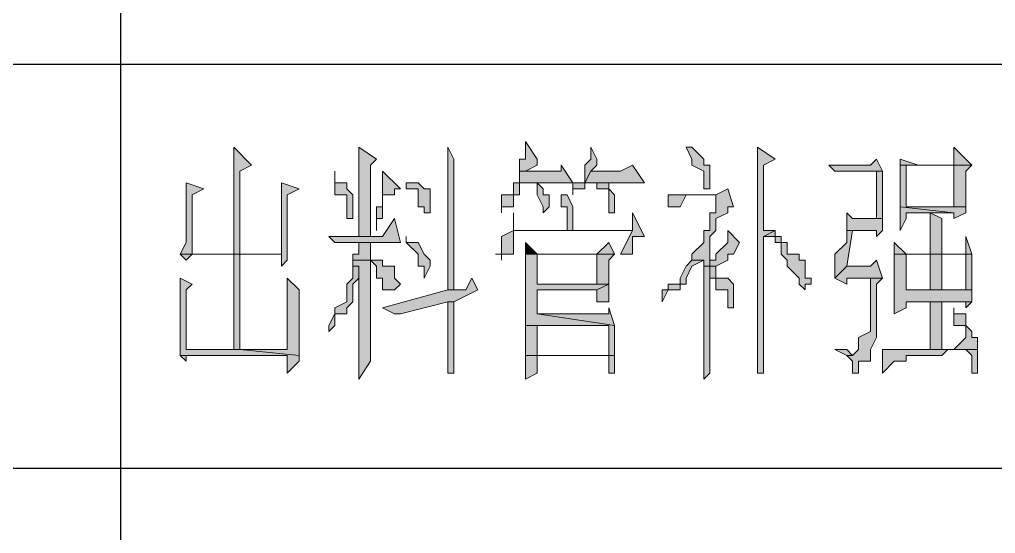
# Model space of a CAD drawing. Header units: millimetres. Extents: x 20 to 821, y 1 to 1134.
# Drawn here: x 616.5 to 646.02, y 332.25 to 347.81 of the extents above; entities that cross this region are included whole.
import ezdxf

# ---------------------------------------------------------------- set-up
doc = ezdxf.new("R2010")
doc.units = ezdxf.units.MM
doc.layers.add('1', color=7, linetype='Continuous')

msp = doc.modelspace()

# ---------------------------------------------------------------- hatches: boundary and pattern name
h = msp.add_hatch(color=0)
h.dxf.hatch_style = 2
h.paths.add_polyline_path([(622.98, 343.941732), (622.98, 340.701732), (621.72, 340.701732), (623.16, 340.701732), (623.16, 343.221732), (623.52, 343.401732)])
h = msp.add_hatch(color=0)
h.dxf.hatch_style = 2
h.paths.add_polyline_path([(626.76, 343.941732), (626.76, 341.241732), (627.12, 341.241732), (627.12, 343.401732), (627.3, 343.581732)])
h = msp.add_hatch(color=0)
h.dxf.hatch_style = 2
h.paths.add_polyline_path([(629.46, 343.941732), (629.46, 339.801732), (629.46, 339.621732), (629.64, 339.621732), (629.64, 343.581732)])
h = msp.add_hatch(color=0)
h.dxf.hatch_style = 2
h.paths.add_polyline_path([(631.8, 344.121732), (631.8, 343.581732), (631.62, 343.581732), (631.62, 343.221732), (631.8, 343.221732), (632.16, 343.401732), (632.16, 343.581732)])
h = msp.add_hatch(color=0)
h.dxf.hatch_style = 2
h.paths.add_polyline_path([(633.78, 343.941732), (633.78, 343.581732), (633.6, 343.401732), (633.6, 342.861732), (633.78, 343.221732), (633.96, 343.401732), (633.96, 343.581732)])
h = msp.add_hatch(color=0)
h.dxf.hatch_style = 2
h.paths.add_polyline_path([(636.84, 343.941732), (636.66, 343.941732), (636.84, 343.581732), (636.84, 343.401732), (637.2, 343.221732), (637.2, 342.681732), (637.38, 342.681732), (637.38, 343.401732), (637.2, 343.401732), (637.2, 343.581732)])
h = msp.add_hatch(color=0)
h.dxf.hatch_style = 2
h.paths.add_polyline_path([(638.82, 343.941732), (638.82, 339.621732), (638.82, 339.261732), (638.82, 337.101732), (639, 337.101732), (639, 341.241732), (639.36, 341.421732), (639, 341.421732), (639, 343.401732), (639.36, 343.581732)])
h = msp.add_hatch(color=0)
h.dxf.hatch_style = 2
h.paths.add_polyline_path([(644.76, 343.941732), (644.76, 343.401732), (643.68, 343.401732), (643.14, 343.401732), (643.14, 343.221732), (643.14, 342.141732), (644.76, 341.961732), (644.76, 341.781732), (645.12, 341.961732), (645.12, 342.141732), (643.32, 342.141732), (643.32, 343.401732), (644.76, 343.401732), (645.3, 343.401732)])
h = msp.add_hatch(color=0)
h.dxf.hatch_style = 2
h.paths.add_polyline_path([(632.88, 343.401732), (632.88, 343.221732), (631.8, 343.221732), (631.62, 343.221732), (631.62, 342.861732), (631.44, 342.861732), (631.44, 342.681732), (631.44, 342.501732), (631.08, 342.501732), (631.08, 341.961732), (631.08, 342.141732), (631.44, 342.141732), (631.44, 342.501732), (631.62, 342.501732), (631.62, 342.681732), (631.62, 342.861732), (631.8, 342.861732), (633.24, 342.861732)])
h = msp.add_hatch(color=0)
h.dxf.hatch_style = 2
h.paths.add_polyline_path([(635.04, 343.401732), (634.68, 343.221732), (633.78, 343.221732), (633.6, 342.861732), (633.24, 342.861732), (633.24, 342.681732), (633.24, 342.501732), (633.24, 342.681732), (633.6, 342.681732), (633.6, 342.861732), (635.4, 342.861732)])
h = msp.add_hatch(color=0)
h.dxf.hatch_style = 2
h.paths.add_polyline_path([(642.42, 343.581732), (642.24, 343.401732), (640.98, 343.401732), (641.16, 343.221732), (642.6, 343.221732)])
h = msp.add_hatch(color=0)
h.dxf.hatch_style = 2
h.paths.add_polyline_path([(643.14, 343.581732), (643.14, 343.401732), (643.68, 343.401732)])
h = msp.add_hatch(color=0)
h.dxf.hatch_style = 2
h.paths.add_polyline_path([(645.3, 343.401732), (644.76, 343.401732), (644.76, 342.141732), (643.32, 342.141732), (645.12, 342.141732), (645.12, 343.221732)])
h = msp.add_hatch(color=0)
h.dxf.hatch_style = 2
h.paths.add_polyline_path([(626.04, 343.221732), (626.04, 342.501732), (626.4, 342.501732), (626.4, 341.781732), (626.58, 341.781732), (626.58, 342.501732), (626.4, 342.681732), (626.4, 342.861732), (626.04, 342.861732)])
h = msp.add_hatch(color=0)
h.dxf.hatch_style = 2
h.paths.add_polyline_path([(627.48, 343.221732), (627.48, 342.141732), (627.3, 342.141732), (627.3, 341.421732), (627.3, 341.781732), (627.48, 341.781732), (627.48, 341.961732), (627.48, 342.501732), (627.84, 342.501732), (627.84, 342.681732), (628.02, 342.681732)])
h = msp.add_hatch(color=0)
h.dxf.hatch_style = 2
h.paths.add_polyline_path([(642.6, 343.221732), (642.42, 343.221732), (642.42, 341.781732), (641.7, 341.781732), (642.6, 341.781732)])
h = msp.add_hatch(color=0)
h.dxf.hatch_style = 2
h.paths.add_polyline_path([(621.54, 342.861732), (621.54, 341.061732), (621.36, 340.701732), (623.16, 340.701732), (621.72, 340.701732), (621.72, 342.501732), (622.08, 342.681732)])
h = msp.add_hatch(color=0)
h.dxf.hatch_style = 2
h.paths.add_polyline_path([(624.42, 342.861732), (624.42, 340.701732), (623.16, 340.701732), (621.36, 340.701732), (622.98, 340.701732), (624.42, 340.701732), (624.42, 340.341732), (624.6, 340.521732), (624.6, 342.501732), (624.96, 342.681732)])
h = msp.add_hatch(color=0)
h.dxf.hatch_style = 2
h.paths.add_polyline_path([(628.2, 342.861732), (628.2, 342.681732), (628.56, 342.681732), (628.56, 342.141732), (628.74, 342.141732), (628.74, 341.961732), (628.92, 341.961732), (628.92, 342.681732), (628.74, 342.681732), (628.56, 342.861732)])
h = msp.add_hatch(color=0)
h.dxf.hatch_style = 2
h.paths.add_polyline_path([(632.16, 342.861732), (632.16, 342.501732), (632.34, 342.141732), (632.34, 341.961732), (632.52, 342.141732), (632.52, 342.501732), (632.34, 342.501732), (632.34, 342.681732)])
h = msp.add_hatch(color=0)
h.dxf.hatch_style = 2
h.paths.add_polyline_path([(633.96, 342.861732), (633.96, 342.681732), (634.32, 342.681732), (634.32, 341.961732), (634.5, 341.961732), (634.5, 342.501732), (634.32, 342.681732), (634.32, 342.861732)])
h = msp.add_hatch(color=0)
h.dxf.hatch_style = 2
h.paths.add_polyline_path([(632.88, 342.501732), (632.88, 342.141732), (633.06, 342.141732), (633.06, 341.421732), (633.24, 341.421732), (633.24, 342.141732), (633.06, 342.501732)])
h = msp.add_hatch(color=0)
h.dxf.hatch_style = 2
h.paths.add_polyline_path([(637.92, 342.681732), (637.56, 342.501732), (636.12, 342.501732), (637.56, 342.501732), (637.56, 341.961732), (637.38, 341.961732), (637.38, 341.421732), (637.2, 341.421732), (637.2, 341.061732), (636.84, 340.701732), (636.84, 340.521732), (637.2, 340.521732), (637.2, 340.341732), (637.38, 340.341732), (637.38, 341.241732), (637.56, 341.421732), (637.56, 341.781732), (637.92, 341.961732), (637.92, 342.141732), (638.1, 342.141732)])
h = msp.add_hatch(color=0)
h.dxf.hatch_style = 2
h.paths.add_polyline_path([(636.12, 342.501732), (636.12, 342.141732), (636.48, 342.141732), (636.66, 342.501732), (637.56, 342.501732)])
h = msp.add_hatch(color=0)
h.dxf.hatch_style = 2
h.paths.add_polyline_path([(643.14, 342.141732), (643.14, 341.421732), (643.32, 341.781732), (643.32, 341.961732), (644.04, 341.961732), (644.76, 341.961732)])
h = msp.add_hatch(color=0)
h.dxf.hatch_style = 2
h.paths.add_polyline_path([(631.44, 341.961732), (631.44, 341.421732)])
h = msp.add_hatch(color=0)
h.dxf.hatch_style = 2
h.paths.add_polyline_path([(635.04, 341.961732), (635.04, 341.421732), (633.24, 341.421732), (631.44, 341.421732), (635.04, 341.421732), (634.68, 340.701732), (635.04, 340.701732), (635.04, 341.061732), (635.04, 341.241732), (635.22, 341.241732), (635.4, 341.241732)])
h = msp.add_hatch(color=0)
h.dxf.hatch_style = 2
h.paths.add_polyline_path([(641.52, 341.961732), (641.52, 341.421732), (642.42, 341.421732), (642.42, 341.241732), (642.6, 341.421732), (642.6, 341.781732), (641.7, 341.781732)])
h = msp.add_hatch(color=0)
h.dxf.hatch_style = 2
h.paths.add_polyline_path([(644.04, 341.961732), (644.04, 340.701732), (644.4, 340.701732), (644.4, 341.781732)])
h = msp.add_hatch(color=0)
h.dxf.hatch_style = 2
h.paths.add_polyline_path([(627.84, 341.781732), (627.48, 341.241732), (625.86, 341.241732), (626.04, 341.061732), (628.02, 341.061732)])
h = msp.add_hatch(color=0)
h.dxf.hatch_style = 2
h.paths.add_polyline_path([(631.44, 341.421732), (631.08, 341.241732), (631.08, 340.701732), (630.9, 340.701732), (631.08, 340.701732), (631.08, 340.521732), (631.08, 340.701732), (631.44, 340.701732), (631.44, 341.421732), (635.04, 341.421732)])
h = msp.add_hatch(color=0)
h.dxf.hatch_style = 2
h.paths.add_polyline_path([(637.92, 341.421732), (637.92, 341.061732), (637.56, 340.701732), (637.56, 340.521732), (637.38, 340.521732), (637.38, 340.341732), (637.2, 340.341732), (637.2, 337.461732), (637.2, 336.921732), (637.38, 337.101732), (637.38, 340.341732), (637.56, 340.341732), (637.92, 340.521732), (637.92, 340.701732), (638.1, 340.701732), (638.28, 341.061732)])
h = msp.add_hatch(color=0)
h.dxf.hatch_style = 2
h.paths.add_polyline_path([(639.36, 341.421732), (639, 341.241732), (639.36, 341.241732), (639.36, 341.061732), (639.54, 341.061732), (639.54, 340.701732), (639.72, 340.521732), (639.72, 340.341732), (640.08, 339.981732), (640.08, 339.801732), (640.26, 339.621732), (640.26, 339.801732), (640.44, 339.801732), (640.44, 339.981732), (640.26, 339.981732), (640.26, 340.521732), (640.08, 340.521732), (640.08, 340.701732), (639.72, 340.701732), (639.72, 341.061732), (639.54, 341.061732), (639.54, 341.241732), (639.36, 341.241732)])
h = msp.add_hatch(color=0)
h.dxf.hatch_style = 2
h.paths.add_polyline_path([(641.52, 341.421732), (641.52, 341.061732), (641.16, 340.701732), (641.16, 339.981732), (641.52, 340.341732), (641.7, 341.421732), (642.42, 341.421732)])
h = msp.add_hatch(color=0)
h.dxf.hatch_style = 2
h.paths.add_polyline_path([(627.12, 341.061732), (626.76, 341.061732), (626.76, 340.701732), (626.58, 340.701732), (626.58, 340.521732), (627.12, 340.521732), (627.3, 340.341732), (627.3, 339.981732), (627.48, 339.981732), (627.48, 339.621732), (627.84, 339.621732), (628.02, 339.801732), (627.84, 339.981732), (627.84, 340.341732), (627.48, 340.341732), (627.48, 340.521732), (627.12, 340.521732)])
h = msp.add_hatch(color=0)
h.dxf.hatch_style = 2
h.paths.add_polyline_path([(628.2, 341.241732), (628.2, 341.061732), (628.56, 340.701732), (628.56, 340.341732), (628.74, 340.341732), (628.74, 339.981732), (628.92, 340.341732), (628.92, 340.521732), (628.74, 340.701732), (628.56, 341.061732), (628.2, 341.061732)])
h = msp.add_hatch(color=0)
h.dxf.hatch_style = 2
h.paths.add_polyline_path([(631.8, 341.061732), (631.8, 340.701732), (632.16, 340.701732)])
h = msp.add_hatch(color=0)
h.dxf.hatch_style = 2
h.paths.add_polyline_path([(634.32, 341.061732), (633.96, 340.701732), (631.8, 340.701732), (631.8, 340.521732), (631.8, 338.541732), (634.32, 338.541732), (634.32, 337.641732), (632.16, 337.641732), (631.8, 337.641732), (631.8, 337.461732), (631.8, 336.921732), (632.16, 337.101732), (632.16, 337.641732), (634.32, 337.641732), (634.5, 337.641732), (634.5, 337.821732), (634.5, 338.541732), (632.16, 338.901732), (632.16, 339.621732), (633.96, 339.621732), (634.32, 339.801732), (632.16, 339.801732), (632.16, 340.701732), (634.5, 340.701732)])
h = msp.add_hatch(color=0)
h.dxf.hatch_style = 2
h.paths.add_polyline_path([(642.96, 341.061732), (642.96, 340.701732), (645.12, 340.701732), (645.12, 339.621732), (644.4, 339.621732), (645.3, 339.621732), (645.3, 339.801732), (645.3, 340.701732), (643.32, 340.701732)])
h = msp.add_hatch(color=0)
h.dxf.hatch_style = 2
h.paths.add_polyline_path([(645.12, 341.241732), (645.12, 340.701732), (644.4, 340.701732), (643.32, 340.701732), (645.3, 340.701732)])
h = msp.add_hatch(color=0)
h.dxf.hatch_style = 2
h.paths.add_polyline_path([(621.36, 340.701732), (621.54, 340.521732), (621.72, 340.701732), (622.98, 340.701732)])
h = msp.add_hatch(color=0)
h.dxf.hatch_style = 2
h.paths.add_polyline_path([(622.98, 340.701732), (622.98, 337.821732), (621.54, 337.821732), (623.16, 337.821732), (623.16, 340.701732), (624.42, 340.701732)])
h = msp.add_hatch(color=0)
h.dxf.hatch_style = 2
h.paths.add_polyline_path([(634.5, 340.701732), (633.96, 340.701732), (633.96, 339.801732), (632.16, 339.801732), (634.32, 339.801732), (634.32, 340.521732)])
h = msp.add_hatch(color=0)
h.dxf.hatch_style = 2
h.paths.add_polyline_path([(642.96, 340.701732), (642.96, 338.901732), (643.32, 339.081732), (643.32, 339.261732), (644.04, 339.261732), (645.3, 339.261732), (645.3, 339.621732), (643.32, 339.621732), (643.32, 340.701732), (645.12, 340.701732)])
h = msp.add_hatch(color=0)
h.dxf.hatch_style = 2
h.paths.add_polyline_path([(644.4, 340.701732), (644.04, 340.701732), (644.04, 339.621732), (643.32, 339.621732), (644.4, 339.621732)])
h = msp.add_hatch(color=0)
h.dxf.hatch_style = 2
h.paths.add_polyline_path([(626.58, 340.521732), (626.58, 340.341732), (626.76, 340.341732), (626.76, 336.921732), (627.12, 337.461732), (627.12, 337.641732), (627.12, 337.821732), (627.12, 340.521732)])
h = msp.add_hatch(color=0)
h.dxf.hatch_style = 2
h.paths.add_polyline_path([(636.84, 340.521732), (636.66, 340.341732), (636.48, 339.981732), (636.48, 339.801732), (636.12, 339.801732), (636.12, 339.621732), (635.94, 339.621732), (635.94, 339.261732), (636.12, 339.621732), (636.48, 339.621732), (636.48, 339.801732), (636.66, 339.801732), (636.66, 339.981732), (636.84, 340.341732), (637.2, 340.521732)])
h = msp.add_hatch(color=0)
h.dxf.hatch_style = 2
h.paths.add_polyline_path([(642.42, 340.521732), (642.24, 340.341732), (641.52, 340.341732), (641.16, 339.981732), (641.52, 339.801732), (641.52, 339.981732), (642.24, 339.981732), (642.6, 339.981732)])
h = msp.add_hatch(color=0)
h.dxf.hatch_style = 2
h.paths.add_polyline_path([(626.58, 340.341732), (626.58, 339.981732), (626.4, 339.801732), (626.4, 339.261732), (626.04, 339.081732), (626.04, 338.901732), (625.86, 338.541732), (625.86, 338.361732), (626.04, 338.541732), (626.04, 338.901732), (626.4, 338.901732), (626.4, 339.081732), (626.58, 339.261732), (626.58, 339.621732), (626.58, 339.801732), (626.76, 339.981732), (626.76, 340.341732)])
h = msp.add_hatch(color=0)
h.dxf.hatch_style = 2
h.paths.add_polyline_path([(637.56, 340.341732), (637.38, 340.341732), (637.38, 339.981732), (637.56, 339.981732), (637.56, 339.801732), (637.56, 339.621732), (637.92, 339.621732), (637.92, 339.081732), (638.1, 339.081732), (638.1, 339.801732), (637.92, 339.981732), (637.56, 339.981732)])
h = msp.add_hatch(color=0)
h.dxf.hatch_style = 2
h.paths.add_polyline_path([(621.36, 339.981732), (621.36, 337.641732), (624.6, 337.641732), (624.6, 337.101732), (624.96, 337.461732), (624.96, 337.641732), (623.16, 337.821732), (621.54, 337.821732), (621.54, 339.621732), (621.72, 339.801732)])
h = msp.add_hatch(color=0)
h.dxf.hatch_style = 2
h.paths.add_polyline_path([(624.6, 339.981732), (624.6, 337.821732), (623.16, 337.821732), (624.96, 337.641732), (624.96, 339.621732)])
h = msp.add_hatch(color=0)
h.dxf.hatch_style = 2
h.paths.add_polyline_path([(630.18, 339.981732), (630, 339.621732), (629.46, 339.621732), (627.48, 339.081732), (627.84, 338.901732), (628.02, 338.901732), (629.46, 339.261732), (629.64, 339.261732), (630.36, 339.621732)])
h = msp.add_hatch(color=0)
h.dxf.hatch_style = 2
h.paths.add_polyline_path([(634.32, 339.801732), (633.96, 339.621732), (633.96, 339.261732), (634.32, 339.261732)])
h = msp.add_hatch(color=0)
h.dxf.hatch_style = 2
h.paths.add_polyline_path([(642.6, 339.981732), (642.24, 339.981732), (642.24, 339.801732), (642.24, 338.361732), (641.88, 338.181732), (641.88, 337.821732), (641.7, 337.641732), (641.52, 337.641732), (641.7, 337.461732), (641.7, 337.101732), (641.88, 337.101732), (641.88, 337.461732), (642.24, 337.461732), (642.24, 337.821732), (642.42, 338.181732), (642.42, 339.801732)])
h = msp.add_hatch(color=0)
h.dxf.hatch_style = 2
h.paths.add_polyline_path([(629.64, 339.261732), (629.46, 339.261732), (629.46, 339.081732), (629.46, 337.101732), (629.64, 337.101732), (629.64, 338.541732), (629.64, 338.901732)])
h = msp.add_hatch(color=0)
h.dxf.hatch_style = 2
h.paths.add_polyline_path([(644.04, 339.261732), (644.04, 337.821732), (645.12, 337.821732), (645.3, 337.641732), (645.3, 337.101732), (645.48, 337.101732), (645.48, 337.821732), (644.4, 337.821732), (644.4, 339.261732), (645.12, 339.261732)])
h = msp.add_hatch(color=0)
h.dxf.hatch_style = 2
h.paths.add_polyline_path([(645.3, 339.261732), (644.04, 339.261732), (645.12, 339.261732), (645.12, 339.081732)])
h = msp.add_hatch(color=0)
h.dxf.hatch_style = 2
h.paths.add_polyline_path([(634.32, 339.081732), (634.32, 338.901732), (632.16, 338.901732), (634.5, 338.541732)])
h = msp.add_hatch(color=0)
h.dxf.hatch_style = 2
h.paths.add_polyline_path([(644.76, 339.081732), (644.76, 338.541732), (645.12, 338.541732), (645.12, 338.181732), (644.76, 337.821732), (644.4, 337.821732), (645.48, 337.821732), (645.48, 338.181732), (645.3, 338.181732), (645.3, 338.361732), (645.12, 338.541732), (645.12, 338.901732), (644.76, 338.901732)])
h = msp.add_hatch(color=0)
h.dxf.hatch_style = 2
h.paths.add_polyline_path([(631.8, 338.541732), (631.8, 337.641732), (632.16, 337.641732), (632.16, 338.541732), (634.32, 338.541732)])
h = msp.add_hatch(color=0)
h.dxf.hatch_style = 2
h.paths.add_polyline_path([(641.16, 337.821732), (641.52, 337.641732), (641.7, 337.641732), (641.52, 337.821732)])
h = msp.add_hatch(color=0)
h.dxf.hatch_style = 2
h.paths.add_polyline_path([(644.04, 337.821732), (642.6, 337.821732), (642.6, 337.101732), (642.96, 337.461732), (643.32, 337.461732), (643.32, 337.641732), (643.68, 337.641732), (644.4, 337.641732), (644.58, 337.821732), (645.12, 337.821732)])
h = msp.add_hatch(color=0)
h.dxf.hatch_style = 2
h.paths.add_polyline_path([(621.36, 337.641732), (621.54, 337.461732), (621.54, 337.641732), (624.6, 337.641732)])
h = msp.add_hatch(color=0)
h.dxf.hatch_style = 2
h.paths.add_polyline_path([(634.5, 337.641732), (634.32, 337.641732), (634.32, 337.101732), (634.5, 337.101732), (634.5, 337.461732)])

# ---------------------------------------------------------------- linework, layer by layer
at = {"layer": '1', "color": 0, "lineweight": 25}
for points in [[(619.56, 89.781732), (619.56, 419.721732)], [(557.64, 346.461732), (821.16, 346.461732)], [(557.64, 334.221732), (821.16, 334.221732)]]:
    msp.add_lwpolyline(points, dxfattribs=at)
at = {"layer": '1', "color": 0, "lineweight": 5}
for points in [[(622.98, 343.941732), (622.98, 340.701732), (621.72, 340.701732), (623.16, 340.701732), (623.16, 343.221732), (623.52, 343.401732), (622.98, 343.941732)], [(626.76, 343.941732), (626.76, 341.241732), (627.12, 341.241732), (627.12, 343.401732), (627.3, 343.581732), (626.76, 343.941732)], [(629.46, 343.941732), (629.46, 339.801732), (629.46, 339.801732), (629.46, 339.621732), (629.64, 339.621732), (629.64, 343.581732), (629.46, 343.941732)], [(631.8, 344.121732), (631.8, 343.581732), (631.62, 343.581732), (631.62, 343.221732), (631.8, 343.221732), (632.16, 343.401732), (632.16, 343.581732), (631.8, 344.121732)], [(633.78, 343.941732), (633.78, 343.581732), (633.6, 343.401732), (633.6, 342.861732), (633.78, 343.221732), (633.96, 343.401732), (633.96, 343.581732), (633.78, 343.941732)], [(636.84, 343.941732), (636.66, 343.941732), (636.84, 343.581732), (636.84, 343.401732), (637.2, 343.221732), (637.2, 342.681732), (637.38, 342.681732), (637.38, 343.401732), (637.2, 343.401732), (637.2, 343.581732), (636.84, 343.941732)], [(638.82, 343.941732), (638.82, 339.621732), (638.82, 339.261732), (638.82, 337.101732), (639, 337.101732), (639, 341.241732), (639.36, 341.421732), (639, 341.421732), (639, 343.401732), (639.36, 343.581732), (638.82, 343.941732)], [(644.76, 343.941732), (644.76, 343.401732), (643.68, 343.401732), (643.14, 343.401732), (643.14, 343.221732), (643.14, 342.141732), (644.76, 341.961732), (644.76, 341.781732), (645.12, 341.961732), (645.12, 342.141732), (643.32, 342.141732), (643.32, 343.401732), (644.76, 343.401732), (645.3, 343.401732), (644.76, 343.941732)], [(632.88, 343.401732), (632.88, 343.221732), (631.8, 343.221732), (631.62, 343.221732), (631.62, 342.861732), (631.44, 342.861732), (631.44, 342.681732), (631.44, 342.501732), (631.08, 342.501732), (631.08, 341.961732), (631.08, 342.141732), (631.44, 342.141732), (631.44, 342.501732), (631.62, 342.501732), (631.62, 342.681732), (631.62, 342.861732), (631.8, 342.861732), (633.24, 342.861732), (632.88, 343.401732)], [(635.04, 343.401732), (634.68, 343.221732), (633.78, 343.221732), (633.6, 342.861732), (633.24, 342.861732), (633.24, 342.681732), (633.24, 342.501732), (633.24, 342.681732), (633.6, 342.681732), (633.6, 342.861732), (635.4, 342.861732), (635.04, 343.401732)], [(642.42, 343.581732), (642.24, 343.401732), (640.98, 343.401732), (641.16, 343.221732), (642.6, 343.221732), (642.42, 343.581732)], [(643.14, 343.581732), (643.14, 343.401732), (643.68, 343.401732), (643.14, 343.581732)], [(645.3, 343.401732), (644.76, 343.401732), (644.76, 342.141732), (643.32, 342.141732), (645.12, 342.141732), (645.12, 343.221732), (645.3, 343.401732)], [(626.04, 343.221732), (626.04, 342.501732), (626.4, 342.501732), (626.4, 341.781732), (626.58, 341.781732), (626.58, 342.501732), (626.4, 342.681732), (626.4, 342.861732), (626.04, 342.861732), (626.04, 343.221732)], [(627.48, 343.221732), (627.48, 342.141732), (627.3, 342.141732), (627.3, 341.421732), (627.3, 341.781732), (627.48, 341.781732), (627.48, 341.961732), (627.48, 342.501732), (627.84, 342.501732), (627.84, 342.681732), (628.02, 342.681732), (627.48, 343.221732)], [(642.6, 343.221732), (642.42, 343.221732), (642.42, 341.781732), (641.7, 341.781732), (642.6, 341.781732), (642.6, 343.221732)], [(621.54, 342.861732), (621.54, 341.061732), (621.36, 340.701732), (623.16, 340.701732), (621.72, 340.701732), (621.72, 342.501732), (622.08, 342.681732), (621.54, 342.861732)], [(624.42, 342.861732), (624.42, 340.701732), (623.16, 340.701732), (621.36, 340.701732), (622.98, 340.701732), (624.42, 340.701732), (624.42, 340.341732), (624.6, 340.521732), (624.6, 342.501732), (624.96, 342.681732), (624.42, 342.861732)], [(628.2, 342.861732), (628.2, 342.681732), (628.56, 342.681732), (628.56, 342.141732), (628.74, 342.141732), (628.74, 341.961732), (628.92, 341.961732), (628.92, 342.681732), (628.74, 342.681732), (628.56, 342.861732), (628.2, 342.861732)], [(632.16, 342.861732), (632.16, 342.501732), (632.34, 342.141732), (632.34, 341.961732), (632.52, 342.141732), (632.52, 342.501732), (632.34, 342.501732), (632.34, 342.681732), (632.16, 342.861732)], [(633.96, 342.861732), (633.96, 342.681732), (634.32, 342.681732), (634.32, 341.961732), (634.5, 341.961732), (634.5, 342.501732), (634.32, 342.681732), (634.32, 342.861732), (633.96, 342.861732)], [(632.88, 342.501732), (632.88, 342.141732), (633.06, 342.141732), (633.06, 341.421732), (633.24, 341.421732), (633.24, 342.141732), (633.06, 342.501732), (632.88, 342.501732)], [(637.92, 342.681732), (637.56, 342.501732), (636.12, 342.501732), (637.56, 342.501732), (637.56, 341.961732), (637.38, 341.961732), (637.38, 341.421732), (637.2, 341.421732), (637.2, 341.061732), (636.84, 340.701732), (636.84, 340.521732), (637.2, 340.521732), (637.2, 340.341732), (637.38, 340.341732), (637.38, 341.241732), (637.56, 341.421732), (637.56, 341.421732), (637.56, 341.781732), (637.92, 341.961732), (637.92, 342.141732), (638.1, 342.141732), (637.92, 342.681732)], [(636.12, 342.501732), (636.12, 342.141732), (636.48, 342.141732), (636.66, 342.501732), (637.56, 342.501732), (636.12, 342.501732)], [(643.14, 342.141732), (643.14, 341.421732), (643.32, 341.781732), (643.32, 341.961732), (644.04, 341.961732), (644.76, 341.961732), (643.14, 342.141732)], [(631.44, 341.961732), (631.44, 341.421732), (631.44, 341.961732)], [(635.04, 341.961732), (635.04, 341.421732), (633.24, 341.421732), (631.44, 341.421732), (635.04, 341.421732), (634.68, 340.701732), (635.04, 340.701732), (635.04, 341.061732), (635.04, 341.241732), (635.22, 341.241732), (635.4, 341.241732), (635.04, 341.961732)], [(641.52, 341.961732), (641.52, 341.421732), (642.42, 341.421732), (642.42, 341.241732), (642.6, 341.421732), (642.6, 341.781732), (641.7, 341.781732), (641.52, 341.961732)], [(644.04, 341.961732), (644.04, 340.701732), (644.4, 340.701732), (644.4, 341.781732), (644.04, 341.961732)], [(627.84, 341.781732), (627.48, 341.241732), (625.86, 341.241732), (626.04, 341.061732), (628.02, 341.061732), (627.84, 341.781732)], [(631.44, 341.421732), (631.08, 341.241732), (631.08, 340.701732), (630.9, 340.701732), (631.08, 340.701732), (631.08, 340.521732), (631.08, 340.701732), (631.44, 340.701732), (631.44, 341.421732), (635.04, 341.421732), (631.44, 341.421732)], [(637.92, 341.421732), (637.92, 341.061732), (637.56, 340.701732), (637.56, 340.521732), (637.38, 340.521732), (637.38, 340.341732), (637.2, 340.341732), (637.2, 337.461732), (637.2, 337.461732), (637.2, 336.921732), (637.38, 337.101732), (637.38, 340.341732), (637.56, 340.341732), (637.92, 340.521732), (637.92, 340.701732), (638.1, 340.701732), (638.28, 341.061732), (637.92, 341.421732)], [(639.36, 341.421732), (639, 341.241732), (639.36, 341.241732), (639.36, 341.061732), (639.54, 341.061732), (639.54, 340.701732), (639.72, 340.521732), (639.72, 340.341732), (640.08, 339.981732), (640.08, 339.801732), (640.26, 339.621732), (640.26, 339.801732), (640.44, 339.801732), (640.44, 339.981732), (640.26, 339.981732), (640.26, 340.521732), (640.26, 340.521732), (640.08, 340.521732), (640.08, 340.701732), (639.72, 340.701732), (639.72, 341.061732), (639.54, 341.061732), (639.54, 341.241732), (639.36, 341.241732), (639.36, 341.421732)], [(641.52, 341.421732), (641.52, 341.061732), (641.16, 340.701732), (641.16, 339.981732), (641.52, 340.341732), (641.7, 341.421732), (642.42, 341.421732), (641.52, 341.421732)], [(627.12, 341.061732), (626.76, 341.061732), (626.76, 340.701732), (626.58, 340.701732), (626.58, 340.521732), (627.12, 340.521732), (627.3, 340.341732), (627.3, 339.981732), (627.48, 339.981732), (627.48, 339.621732), (627.84, 339.621732), (628.02, 339.801732), (627.84, 339.981732), (627.84, 340.341732), (627.48, 340.341732), (627.48, 340.521732), (627.12, 340.521732), (627.12, 341.061732)], [(628.2, 341.241732), (628.2, 341.061732), (628.56, 340.701732), (628.56, 340.341732), (628.74, 340.341732), (628.74, 339.981732), (628.92, 340.341732), (628.92, 340.521732), (628.74, 340.701732), (628.56, 341.061732), (628.2, 341.061732), (628.2, 341.241732)], [(631.8, 341.061732), (631.8, 340.701732), (632.16, 340.701732), (631.8, 341.061732)], [(634.32, 341.061732), (633.96, 340.701732), (631.8, 340.701732), (631.8, 340.521732), (631.8, 338.541732), (634.32, 338.541732), (634.32, 337.641732), (632.16, 337.641732), (631.8, 337.641732), (631.8, 337.461732), (631.8, 336.921732), (632.16, 337.101732), (632.16, 337.641732), (634.32, 337.641732), (634.5, 337.641732), (634.5, 337.821732), (634.5, 338.541732), (632.16, 338.901732), (632.16, 339.621732), (633.96, 339.621732), (634.32, 339.801732), (632.16, 339.801732), (632.16, 340.701732), (634.5, 340.701732), (634.32, 341.061732)], [(642.96, 341.061732), (642.96, 340.701732), (645.12, 340.701732), (645.12, 339.621732), (644.4, 339.621732), (645.3, 339.621732), (645.3, 339.801732), (645.3, 340.701732), (643.32, 340.701732), (642.96, 341.061732)], [(645.12, 341.241732), (645.12, 340.701732), (644.4, 340.701732), (643.32, 340.701732), (645.3, 340.701732), (645.12, 341.241732)], [(621.36, 340.701732), (621.54, 340.521732), (621.72, 340.701732), (622.98, 340.701732), (621.36, 340.701732)], [(622.98, 340.701732), (622.98, 337.821732), (621.54, 337.821732), (623.16, 337.821732), (623.16, 340.701732), (624.42, 340.701732), (622.98, 340.701732)], [(634.5, 340.701732), (633.96, 340.701732), (633.96, 339.801732), (632.16, 339.801732), (634.32, 339.801732), (634.32, 340.521732), (634.5, 340.701732)], [(642.96, 340.701732), (642.96, 338.901732), (643.32, 339.081732), (643.32, 339.261732), (644.04, 339.261732), (645.3, 339.261732), (645.3, 339.621732), (643.32, 339.621732), (643.32, 340.701732), (645.12, 340.701732), (642.96, 340.701732)], [(644.4, 340.701732), (644.04, 340.701732), (644.04, 339.621732), (643.32, 339.621732), (644.4, 339.621732), (644.4, 340.701732)], [(626.58, 340.521732), (626.58, 340.341732), (626.76, 340.341732), (626.76, 336.921732), (627.12, 337.461732), (627.12, 337.641732), (627.12, 337.821732), (627.12, 340.521732), (626.58, 340.521732)], [(636.84, 340.521732), (636.66, 340.341732), (636.48, 339.981732), (636.48, 339.801732), (636.12, 339.801732), (636.12, 339.621732), (635.94, 339.621732), (635.94, 339.261732), (636.12, 339.621732), (636.48, 339.621732), (636.48, 339.801732), (636.66, 339.801732), (636.66, 339.981732), (636.84, 340.341732), (637.2, 340.521732), (636.84, 340.521732)], [(642.42, 340.521732), (642.24, 340.341732), (641.52, 340.341732), (641.16, 339.981732), (641.52, 339.801732), (641.52, 339.981732), (642.24, 339.981732), (642.6, 339.981732), (642.42, 340.521732)], [(626.58, 340.341732), (626.58, 339.981732), (626.4, 339.801732), (626.4, 339.261732), (626.04, 339.081732), (626.04, 338.901732), (625.86, 338.541732), (625.86, 338.361732), (626.04, 338.541732), (626.04, 338.901732), (626.4, 338.901732), (626.4, 339.081732), (626.58, 339.261732), (626.58, 339.621732), (626.58, 339.621732), (626.58, 339.801732), (626.76, 339.981732), (626.76, 340.341732), (626.58, 340.341732)], [(637.56, 340.341732), (637.38, 340.341732), (637.38, 339.981732), (637.56, 339.981732), (637.56, 339.801732), (637.56, 339.621732), (637.92, 339.621732), (637.92, 339.081732), (638.1, 339.081732), (638.1, 339.801732), (637.92, 339.981732), (637.56, 339.981732), (637.56, 340.341732)], [(621.36, 339.981732), (621.36, 337.641732), (624.6, 337.641732), (624.6, 337.101732), (624.96, 337.461732), (624.96, 337.641732), (623.16, 337.821732), (621.54, 337.821732), (621.54, 339.621732), (621.72, 339.801732), (621.36, 339.981732)], [(624.6, 339.981732), (624.6, 337.821732), (623.16, 337.821732), (624.96, 337.641732), (624.96, 339.621732), (624.6, 339.981732)], [(630.18, 339.981732), (630, 339.621732), (629.46, 339.621732), (627.48, 339.081732), (627.84, 338.901732), (628.02, 338.901732), (629.46, 339.261732), (629.64, 339.261732), (630.36, 339.621732), (630.18, 339.981732)], [(634.32, 339.801732), (633.96, 339.621732), (633.96, 339.261732), (634.32, 339.261732), (634.32, 339.801732)], [(642.6, 339.981732), (642.24, 339.981732), (642.24, 339.801732), (642.24, 338.361732), (641.88, 338.181732), (641.88, 337.821732), (641.7, 337.641732), (641.52, 337.641732), (641.7, 337.461732), (641.7, 337.101732), (641.88, 337.101732), (641.88, 337.461732), (642.24, 337.461732), (642.24, 337.821732), (642.42, 338.181732), (642.42, 339.801732), (642.6, 339.981732)], [(629.64, 339.261732), (629.46, 339.261732), (629.46, 339.081732), (629.46, 337.101732), (629.64, 337.101732), (629.64, 338.541732), (629.64, 338.901732), (629.64, 339.261732)], [(644.04, 339.261732), (644.04, 337.821732), (645.12, 337.821732), (645.3, 337.641732), (645.3, 337.101732), (645.48, 337.101732), (645.48, 337.821732), (644.4, 337.821732), (644.4, 339.261732), (645.12, 339.261732), (644.04, 339.261732)], [(645.3, 339.261732), (644.04, 339.261732), (645.12, 339.261732), (645.12, 339.081732), (645.3, 339.261732)], [(634.32, 339.081732), (634.32, 338.901732), (632.16, 338.901732), (634.5, 338.541732), (634.32, 339.081732)], [(644.76, 339.081732), (644.76, 338.541732), (645.12, 338.541732), (645.12, 338.181732), (644.76, 337.821732), (644.4, 337.821732), (645.48, 337.821732), (645.48, 338.181732), (645.3, 338.181732), (645.3, 338.361732), (645.12, 338.541732), (645.12, 338.901732), (644.76, 338.901732), (644.76, 339.081732)], [(631.8, 338.541732), (631.8, 337.641732), (632.16, 337.641732), (632.16, 338.541732), (634.32, 338.541732), (631.8, 338.541732)], [(641.16, 337.821732), (641.52, 337.641732), (641.7, 337.641732), (641.52, 337.821732), (641.16, 337.821732)], [(644.04, 337.821732), (642.6, 337.821732), (642.6, 337.101732), (642.96, 337.461732), (643.32, 337.461732), (643.32, 337.641732), (643.68, 337.641732), (643.68, 337.641732), (644.4, 337.641732), (644.58, 337.821732), (645.12, 337.821732), (644.04, 337.821732)], [(621.36, 337.641732), (621.54, 337.461732), (621.54, 337.641732), (624.6, 337.641732), (621.36, 337.641732)], [(634.5, 337.641732), (634.32, 337.641732), (634.32, 337.101732), (634.5, 337.101732), (634.5, 337.461732), (634.5, 337.641732)]]:
    msp.add_lwpolyline(points, dxfattribs=at)

doc.saveas('drawing.dxf')
